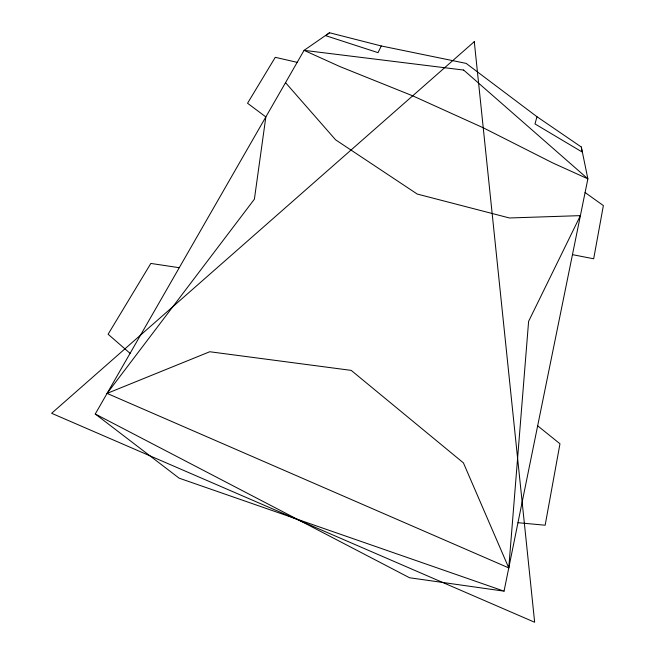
<?xml version="1.0" encoding="UTF-8"?>
<svg xmlns="http://www.w3.org/2000/svg" width="655" height="655" viewBox="0 0 655 655"><rect width="100%" height="100%" fill="white"/><g stroke="black" fill="none" stroke-linecap="round" stroke-linejoin="round"><path stroke-width="0.98" d="M297.182 62.356L275.272 57.321L247.549 103.244L265.848 116.918L254.394 199.194L107.084 393.393L508.771 567.918L528.61 321.343L580.387 215.626L509.426 217.976L417.235 194.052L335.622 139.843L285.531 82.645M504.047 591.154L587.871 178.84L581.329 147.039L536.969 116.713L466.155 63.396L381.284 45.965L329.514 32.75L304.076 50.353L95.253 413.993L179.093 478.15L504.047 591.154L409.563 577.759L95.253 413.993M536.969 116.713L534.996 123.934L582.041 151.944L581.329 147.039M381.284 45.965L378.041 52.662L325.805 35.706L329.514 32.75M107.084 393.393L209.764 351.743L351.211 370.386L463.412 462.88L508.771 567.918M517.966 522.698L545.148 525.22L559.976 443.779L537.657 425.807M179.257 267.707L150.846 263.433L108.108 334.23L130.083 353.348M572.454 254.639L593.676 258.79L603.37 205.588L585.087 192.521M474.285 41.666L51.63 413.289L534.652 622.25L474.285 41.666M463.658 70.06L304.076 50.353L339.929 66.589L412.617 95.802L483.308 127.815L552.771 162.948L587.871 178.84L463.658 70.06"/></g></svg>
